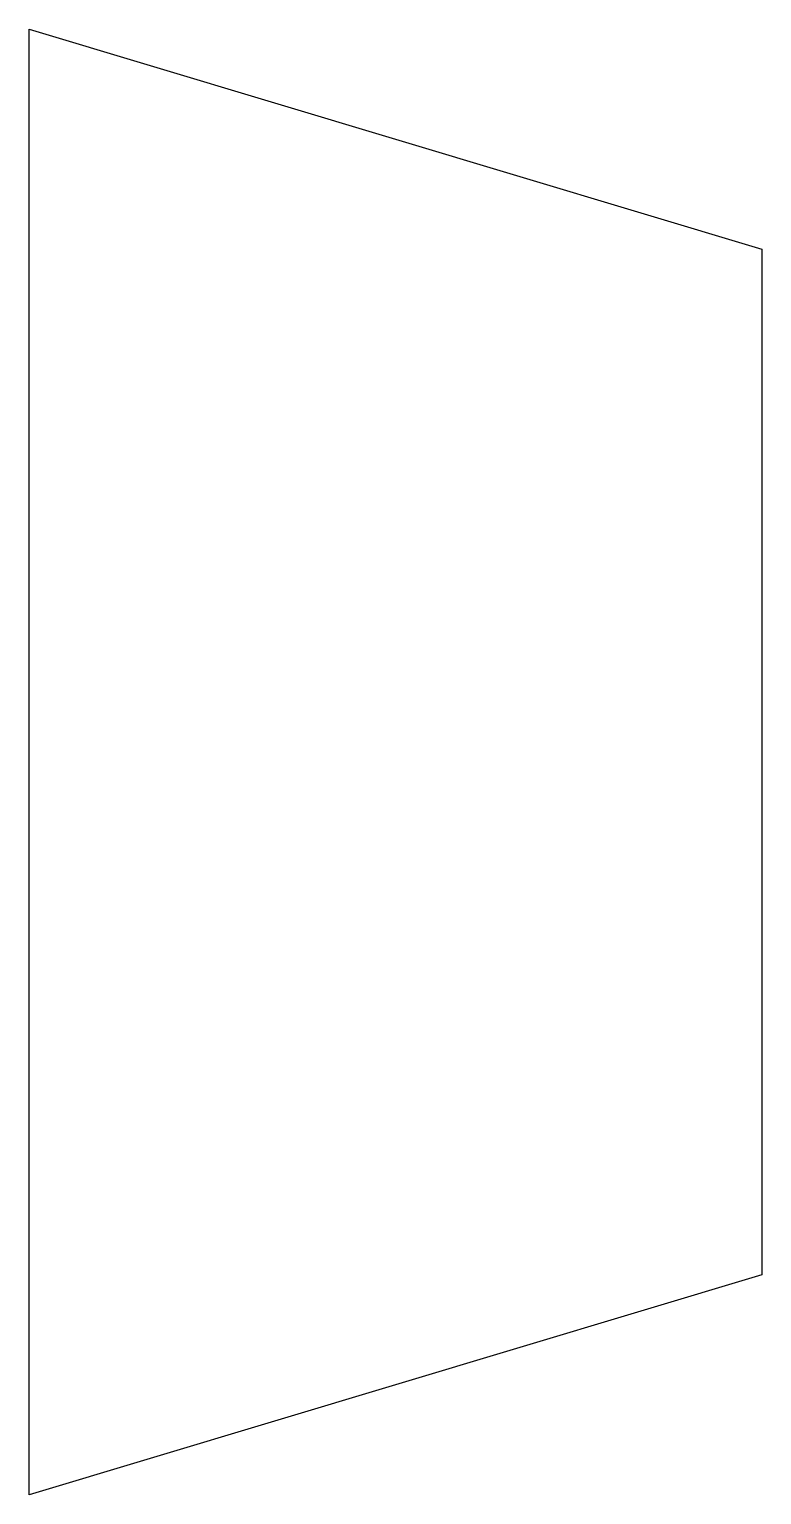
# Model space of a CAD drawing. Header units: millimetres. Extents: x 0 to 0.5, y 0 to 1.
import ezdxf

# ---------------------------------------------------------------- set-up
doc = ezdxf.new("R2010")
doc.units = ezdxf.units.MM
doc.header["$LTSCALE"] = 0.2
doc.layers.add('TEXT POLY', color=7, linetype='Continuous')

msp = doc.modelspace()

# ---------------------------------------------------------------- linework, layer by layer
at = {"layer": 'TEXT POLY'}
msp.add_lwpolyline([(0, 0), (0, 1), (0.5, 0.85), (0.5, 0.15)], close=True, dxfattribs=at)

doc.saveas('drawing.dxf')
